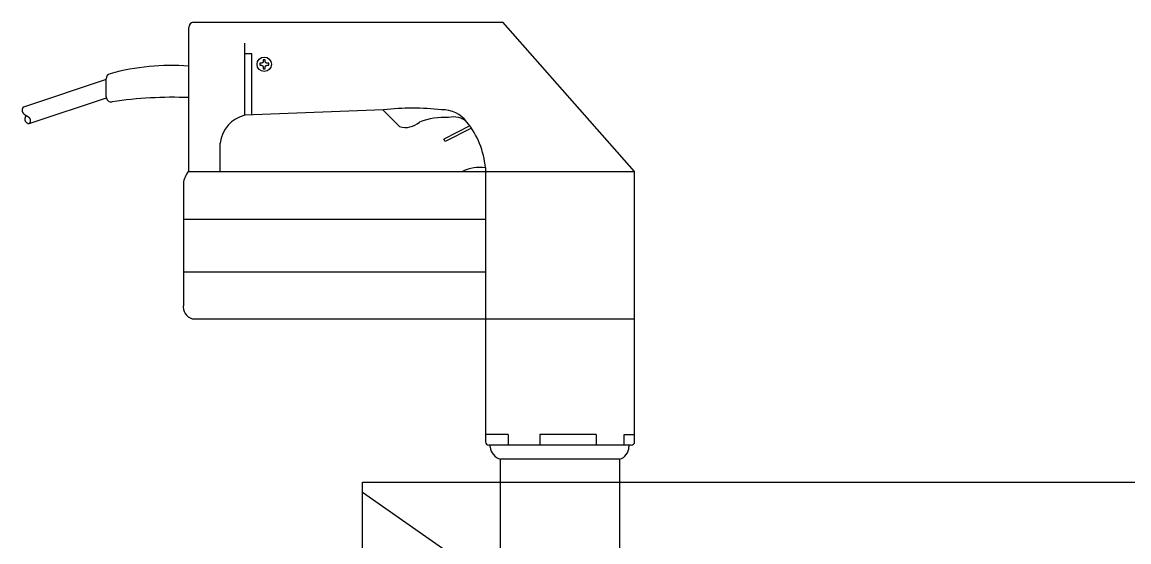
# Model space of a CAD drawing. Header units: millimetres. Extents: x -2880 to 3894, y -2977 to 4857.
# Drawn here: x -194 to 436, y 2185 to 2481 of the extents above; entities that cross this region are included whole.
import ezdxf

# ---------------------------------------------------------------- set-up
doc = ezdxf.new("R2010")
doc.units = ezdxf.units.MM
doc.header["$MEASUREMENT"] = 0
doc.layers.add('_1-0_', color=7, linetype='Continuous')
doc.layers.add('gauge', color=1, linetype='Continuous')

msp = doc.modelspace()

# ---------------------------------------------------------------- linework, layer by layer
at = {"layer": '_1-0_', "color": 3, "linetype": 'Continuous'}
for p, q in [((-99.033, 2396.181), (-99.033, 2478.196)), ((-96.327, 2481.181), (79.967, 2481.181)), ((154.967, 2396.181), (79.967, 2481.181)), ((-67.033, 2428.181), (-67.033, 2469.116)), ((-63.033, 2463.181), (-67.033, 2463.181)), ((-63.033, 2428.421), (-63.033, 2463.181)), ((-56.663, 2458.524), (-56.669, 2458.501)), ((-56.657, 2458.547), (-56.663, 2458.524)), ((-56.652, 2458.571), (-56.657, 2458.547)), ((-56.648, 2458.595), (-56.652, 2458.571)), ((-56.644, 2458.618), (-56.648, 2458.595)), ((-56.641, 2458.642), (-56.644, 2458.618)), ((-56.638, 2458.666), (-56.641, 2458.642)), ((-56.636, 2458.69), (-56.638, 2458.666)), ((-56.634, 2458.714), (-56.636, 2458.69)), ((-56.633, 2458.738), (-56.634, 2458.714)), ((-55.433, 2459.744), (-56.633, 2459.744)), ((-56.633, 2459.744), (-56.633, 2458.763)), ((-56.633, 2458.763), (-56.633, 2458.738)), ((-55.433, 2458.763), (-55.433, 2459.744)), ((-55.433, 2458.738), (-55.433, 2458.763)), ((-55.432, 2458.714), (-55.433, 2458.738)), ((-55.431, 2458.69), (-55.432, 2458.714)), ((-55.428, 2458.666), (-55.431, 2458.69)), ((-55.426, 2458.642), (-55.428, 2458.666)), ((-55.423, 2458.618), (-55.426, 2458.642)), ((-55.419, 2458.595), (-55.423, 2458.618)), ((-55.414, 2458.571), (-55.419, 2458.595)), ((-55.409, 2458.547), (-55.414, 2458.571)), ((-55.404, 2458.524), (-55.409, 2458.547)), ((-55.398, 2458.501), (-55.404, 2458.524)), ((-57.614, 2457.781), (-58.596, 2457.781)), ((-58.596, 2457.781), (-58.596, 2456.581)), ((-58.596, 2456.581), (-57.614, 2456.581)), ((-57.591, 2457.782), (-57.614, 2457.781)), ((-57.614, 2456.581), (-57.591, 2456.581)), ((-57.567, 2457.782), (-57.591, 2457.782)), ((-57.591, 2456.581), (-57.567, 2456.58)), ((-57.543, 2457.784), (-57.567, 2457.782)), ((-57.567, 2456.58), (-57.543, 2456.579)), ((-57.519, 2457.786), (-57.543, 2457.784)), ((-57.543, 2456.579), (-57.519, 2456.577)), ((-57.495, 2457.789), (-57.519, 2457.786)), ((-57.519, 2456.577), (-57.495, 2456.574)), ((-57.471, 2457.792), (-57.495, 2457.789)), ((-57.495, 2456.574), (-57.471, 2456.571)), ((-57.447, 2457.796), (-57.471, 2457.792)), ((-57.471, 2456.571), (-57.447, 2456.567)), ((-57.423, 2457.8), (-57.447, 2457.796)), ((-57.447, 2456.567), (-57.423, 2456.562)), ((-57.4, 2457.805), (-57.423, 2457.8)), ((-57.423, 2456.562), (-57.4, 2456.557)), ((-57.376, 2457.811), (-57.4, 2457.805)), ((-57.4, 2456.557), (-57.376, 2456.552)), ((-57.353, 2457.817), (-57.376, 2457.811)), ((-57.376, 2456.552), (-57.353, 2456.546)), ((-57.33, 2457.823), (-57.353, 2457.817)), ((-57.353, 2456.546), (-57.33, 2456.539)), ((-57.307, 2457.831), (-57.33, 2457.823)), ((-57.33, 2456.539), (-57.307, 2456.532)), ((-57.284, 2457.839), (-57.307, 2457.831)), ((-57.307, 2456.532), (-57.284, 2456.524)), ((-57.261, 2457.847), (-57.284, 2457.839)), ((-57.284, 2456.524), (-57.261, 2456.516)), ((-57.239, 2457.856), (-57.261, 2457.847)), ((-57.261, 2456.516), (-57.239, 2456.507)), ((-57.217, 2457.865), (-57.239, 2457.856)), ((-57.239, 2456.507), (-57.217, 2456.497)), ((-57.195, 2457.875), (-57.217, 2457.865)), ((-57.217, 2456.497), (-57.195, 2456.487)), ((-57.173, 2457.886), (-57.195, 2457.875)), ((-57.195, 2456.487), (-57.173, 2456.477)), ((-57.152, 2457.897), (-57.173, 2457.886)), ((-57.173, 2456.477), (-57.152, 2456.465)), ((-57.131, 2457.909), (-57.152, 2457.897)), ((-57.152, 2456.465), (-57.131, 2456.454)), ((-57.11, 2457.921), (-57.131, 2457.909)), ((-57.131, 2456.454), (-57.11, 2456.442)), ((-57.09, 2457.933), (-57.11, 2457.921)), ((-57.11, 2456.442), (-57.09, 2456.429)), ((-57.069, 2457.947), (-57.09, 2457.933)), ((-57.09, 2456.429), (-57.069, 2456.416)), ((-57.05, 2457.96), (-57.069, 2457.947)), ((-57.069, 2456.416), (-57.05, 2456.402)), ((-57.03, 2457.974), (-57.05, 2457.96)), ((-57.05, 2456.402), (-57.03, 2456.388)), ((-57.011, 2457.989), (-57.03, 2457.974)), ((-57.03, 2456.388), (-57.011, 2456.374)), ((-56.992, 2458.004), (-57.011, 2457.989)), ((-57.011, 2456.374), (-56.992, 2456.359)), ((-56.974, 2458.019), (-56.992, 2458.004)), ((-56.992, 2456.359), (-56.974, 2456.343)), ((-56.956, 2458.035), (-56.974, 2458.019)), ((-56.974, 2456.343), (-56.956, 2456.327)), ((-56.938, 2458.052), (-56.956, 2458.035)), ((-56.956, 2456.327), (-56.938, 2456.311)), ((-56.921, 2458.069), (-56.938, 2458.052)), ((-56.938, 2456.311), (-56.921, 2456.294)), ((-56.904, 2458.086), (-56.921, 2458.069)), ((-56.921, 2456.294), (-56.904, 2456.277)), ((-56.887, 2458.103), (-56.904, 2458.086)), ((-56.904, 2456.277), (-56.887, 2456.259)), ((-56.872, 2458.121), (-56.887, 2458.103)), ((-56.887, 2456.259), (-56.872, 2456.241)), ((-56.856, 2458.14), (-56.872, 2458.121)), ((-56.872, 2456.241), (-56.856, 2456.223)), ((-56.841, 2458.159), (-56.856, 2458.14)), ((-56.856, 2456.223), (-56.841, 2456.204)), ((-56.826, 2458.178), (-56.841, 2458.159)), ((-56.841, 2456.204), (-56.826, 2456.185)), ((-56.812, 2458.197), (-56.826, 2458.178)), ((-56.826, 2456.185), (-56.812, 2456.165)), ((-56.799, 2458.217), (-56.812, 2458.197)), ((-56.812, 2456.165), (-56.799, 2456.145)), ((-56.785, 2458.237), (-56.799, 2458.217)), ((-56.799, 2456.145), (-56.785, 2456.125)), ((-56.773, 2458.258), (-56.785, 2458.237)), ((-56.785, 2456.125), (-56.773, 2456.105)), ((-56.761, 2458.279), (-56.773, 2458.258)), ((-56.773, 2456.105), (-56.761, 2456.084)), ((-56.749, 2458.3), (-56.761, 2458.279)), ((-56.761, 2456.084), (-56.749, 2456.063)), ((-56.738, 2458.321), (-56.749, 2458.3)), ((-56.749, 2456.063), (-56.738, 2456.041)), ((-56.727, 2458.343), (-56.738, 2458.321)), ((-56.738, 2456.041), (-56.727, 2456.02)), ((-56.717, 2458.365), (-56.727, 2458.343)), ((-56.727, 2456.02), (-56.717, 2455.998)), ((-56.708, 2458.387), (-56.717, 2458.365)), ((-56.717, 2455.998), (-56.708, 2455.976)), ((-56.699, 2458.409), (-56.708, 2458.387)), ((-56.708, 2455.976), (-56.699, 2455.953)), ((-56.691, 2458.432), (-56.699, 2458.409)), ((-56.699, 2455.953), (-56.691, 2455.931)), ((-56.683, 2458.455), (-56.691, 2458.432)), ((-56.691, 2455.931), (-56.683, 2455.908)), ((-56.675, 2458.478), (-56.683, 2458.455)), ((-56.683, 2455.908), (-56.675, 2455.885)), ((-56.669, 2458.501), (-56.675, 2458.478)), ((-56.675, 2455.885), (-56.669, 2455.862)), ((-56.669, 2455.862), (-56.663, 2455.838)), ((-56.663, 2455.838), (-56.657, 2455.815)), ((-56.657, 2455.815), (-56.652, 2455.791)), ((-56.652, 2455.791), (-56.648, 2455.768)), ((-56.648, 2455.768), (-56.644, 2455.744)), ((-56.644, 2455.744), (-56.641, 2455.72)), ((-56.641, 2455.72), (-56.638, 2455.696)), ((-56.638, 2455.696), (-56.636, 2455.672)), ((-56.636, 2455.672), (-56.634, 2455.648)), ((-56.634, 2455.648), (-56.633, 2455.624)), ((-56.633, 2455.624), (-56.633, 2455.6)), ((-56.633, 2455.6), (-56.633, 2454.619)), ((-56.633, 2454.619), (-55.433, 2454.619)), ((-55.433, 2455.624), (-55.432, 2455.648)), ((-55.433, 2455.6), (-55.433, 2455.624)), ((-55.433, 2454.619), (-55.433, 2455.6)), ((-55.432, 2455.648), (-55.431, 2455.672)), ((-55.431, 2455.672), (-55.428, 2455.696)), ((-55.428, 2455.696), (-55.426, 2455.72)), ((-55.426, 2455.72), (-55.423, 2455.744)), ((-55.423, 2455.744), (-55.419, 2455.768)), ((-55.419, 2455.768), (-55.414, 2455.791)), ((-55.414, 2455.791), (-55.409, 2455.815)), ((-55.409, 2455.815), (-55.404, 2455.838)), ((-55.404, 2455.838), (-55.398, 2455.862)), ((-55.391, 2458.478), (-55.398, 2458.501)), ((-55.398, 2455.862), (-55.391, 2455.885)), ((-55.384, 2458.455), (-55.391, 2458.478)), ((-55.391, 2455.885), (-55.384, 2455.908)), ((-55.376, 2458.432), (-55.384, 2458.455)), ((-55.384, 2455.908), (-55.376, 2455.931)), ((-55.367, 2458.409), (-55.376, 2458.432)), ((-55.376, 2455.931), (-55.367, 2455.953)), ((-55.358, 2458.387), (-55.367, 2458.409)), ((-55.367, 2455.953), (-55.358, 2455.976)), ((-55.349, 2458.365), (-55.358, 2458.387)), ((-55.358, 2455.976), (-55.349, 2455.998)), ((-55.339, 2458.343), (-55.349, 2458.365)), ((-55.349, 2455.998), (-55.339, 2456.02)), ((-55.328, 2458.321), (-55.339, 2458.343)), ((-55.339, 2456.02), (-55.328, 2456.041)), ((-55.317, 2458.3), (-55.328, 2458.321)), ((-55.328, 2456.041), (-55.317, 2456.063)), ((-55.306, 2458.279), (-55.317, 2458.3)), ((-55.317, 2456.063), (-55.306, 2456.084)), ((-55.294, 2458.258), (-55.306, 2458.279)), ((-55.306, 2456.084), (-55.294, 2456.105)), ((-55.281, 2458.237), (-55.294, 2458.258)), ((-55.294, 2456.105), (-55.281, 2456.125)), ((-55.268, 2458.217), (-55.281, 2458.237)), ((-55.281, 2456.125), (-55.268, 2456.145)), ((-55.254, 2458.197), (-55.268, 2458.217)), ((-55.268, 2456.145), (-55.254, 2456.165)), ((-55.24, 2458.178), (-55.254, 2458.197)), ((-55.254, 2456.165), (-55.24, 2456.185)), ((-55.225, 2458.159), (-55.24, 2458.178)), ((-55.24, 2456.185), (-55.225, 2456.204)), ((-55.21, 2458.14), (-55.225, 2458.159)), ((-55.225, 2456.204), (-55.21, 2456.223)), ((-55.195, 2458.122), (-55.21, 2458.14)), ((-55.21, 2456.223), (-55.195, 2456.241)), ((-55.179, 2458.103), (-55.195, 2458.122)), ((-55.195, 2456.241), (-55.179, 2456.259)), ((-55.163, 2458.086), (-55.179, 2458.103)), ((-55.179, 2456.259), (-55.163, 2456.277)), ((-55.146, 2458.069), (-55.163, 2458.086)), ((-55.163, 2456.277), (-55.146, 2456.294)), ((-55.128, 2458.052), (-55.146, 2458.069)), ((-55.146, 2456.294), (-55.128, 2456.311)), ((-55.111, 2458.035), (-55.128, 2458.052)), ((-55.128, 2456.311), (-55.111, 2456.327)), ((-55.093, 2458.019), (-55.111, 2458.035)), ((-55.111, 2456.327), (-55.093, 2456.343)), ((-55.074, 2458.004), (-55.093, 2458.019)), ((-55.093, 2456.343), (-55.074, 2456.359)), ((-55.056, 2457.989), (-55.074, 2458.004)), ((-55.074, 2456.359), (-55.056, 2456.374)), ((-55.036, 2457.974), (-55.056, 2457.989)), ((-55.056, 2456.374), (-55.036, 2456.388)), ((-55.017, 2457.96), (-55.036, 2457.974)), ((-55.036, 2456.388), (-55.017, 2456.402)), ((-54.997, 2457.947), (-55.017, 2457.96)), ((-55.017, 2456.402), (-54.997, 2456.416)), ((-54.977, 2457.933), (-54.997, 2457.947)), ((-54.997, 2456.416), (-54.977, 2456.429)), ((-54.956, 2457.921), (-54.977, 2457.933)), ((-54.977, 2456.429), (-54.956, 2456.442)), ((-54.935, 2457.909), (-54.956, 2457.921)), ((-54.956, 2456.442), (-54.935, 2456.454)), ((-54.914, 2457.897), (-54.935, 2457.909)), ((-54.935, 2456.454), (-54.914, 2456.465)), ((-54.893, 2457.886), (-54.914, 2457.897)), ((-54.914, 2456.465), (-54.893, 2456.477)), ((-54.871, 2457.875), (-54.893, 2457.886)), ((-54.893, 2456.477), (-54.871, 2456.487)), ((-54.849, 2457.865), (-54.871, 2457.875)), ((-54.871, 2456.487), (-54.849, 2456.497)), ((-54.827, 2457.856), (-54.849, 2457.865)), ((-54.849, 2456.497), (-54.827, 2456.507)), ((-54.805, 2457.847), (-54.827, 2457.856)), ((-54.827, 2456.507), (-54.805, 2456.516)), ((-54.782, 2457.839), (-54.805, 2457.847)), ((-54.805, 2456.516), (-54.782, 2456.524)), ((-54.76, 2457.831), (-54.782, 2457.839)), ((-54.782, 2456.524), (-54.76, 2456.532)), ((-54.737, 2457.823), (-54.76, 2457.831)), ((-54.76, 2456.532), (-54.737, 2456.539)), ((-54.713, 2457.817), (-54.737, 2457.823)), ((-54.737, 2456.539), (-54.713, 2456.546)), ((-54.69, 2457.811), (-54.713, 2457.817)), ((-54.713, 2456.546), (-54.69, 2456.552)), ((-54.667, 2457.805), (-54.69, 2457.811)), ((-54.69, 2456.552), (-54.667, 2456.557)), ((-54.643, 2457.8), (-54.667, 2457.805)), ((-54.667, 2456.557), (-54.643, 2456.562)), ((-54.62, 2457.796), (-54.643, 2457.8)), ((-54.643, 2456.562), (-54.62, 2456.567)), ((-54.596, 2457.792), (-54.62, 2457.796)), ((-54.62, 2456.567), (-54.596, 2456.571)), ((-54.572, 2457.789), (-54.596, 2457.792)), ((-54.596, 2456.571), (-54.572, 2456.574)), ((-54.548, 2457.786), (-54.572, 2457.789)), ((-54.572, 2456.574), (-54.548, 2456.577)), ((-54.524, 2457.784), (-54.548, 2457.786)), ((-54.548, 2456.577), (-54.524, 2456.579)), ((-54.5, 2457.782), (-54.524, 2457.784)), ((-54.524, 2456.579), (-54.5, 2456.58)), ((-54.476, 2457.782), (-54.5, 2457.782)), ((-54.5, 2456.58), (-54.476, 2456.581)), ((-54.452, 2457.781), (-54.476, 2457.782)), ((-54.476, 2456.581), (-54.452, 2456.581)), ((-53.471, 2457.781), (-54.452, 2457.781)), ((-54.452, 2456.581), (-53.471, 2456.581)), ((-53.471, 2456.581), (-53.471, 2457.781)), ((-146.033, 2448.452), (-193.195, 2432.731)), ((-146.033, 2438.701), (-146.033, 2448.909)), ((-146.033, 2437.911), (-189.54, 2423.409)), ((-193.92, 2431.045), (-193.921, 2430.98)), ((-193.921, 2430.98), (-193.92, 2430.915)), ((-193.918, 2431.11), (-193.92, 2431.045)), ((-193.92, 2430.915), (-193.918, 2430.851)), ((-193.915, 2431.176), (-193.918, 2431.11)), ((-193.918, 2430.851), (-193.914, 2430.788)), ((-193.91, 2431.242), (-193.915, 2431.176)), ((-193.914, 2430.788), (-193.909, 2430.724)), ((-193.903, 2431.309), (-193.91, 2431.242)), ((-193.909, 2430.724), (-193.902, 2430.661)), ((-193.896, 2431.376), (-193.903, 2431.309)), ((-193.902, 2430.661), (-193.894, 2430.599)), ((-193.886, 2431.443), (-193.896, 2431.376)), ((-193.894, 2430.599), (-193.884, 2430.537)), ((-193.875, 2431.511), (-193.886, 2431.443)), ((-193.884, 2430.537), (-193.873, 2430.476)), ((-193.869, 2431.545), (-193.875, 2431.511)), ((-193.873, 2430.476), (-193.86, 2430.414)), ((-193.863, 2431.578), (-193.869, 2431.545)), ((-193.857, 2431.611), (-193.863, 2431.578)), ((-193.86, 2430.414), (-193.846, 2430.354)), ((-193.851, 2431.643), (-193.857, 2431.611)), ((-193.844, 2431.675), (-193.851, 2431.643)), ((-193.846, 2430.354), (-193.831, 2430.293)), ((-193.838, 2431.706), (-193.844, 2431.675)), ((-193.831, 2431.737), (-193.838, 2431.706)), ((-193.824, 2431.768), (-193.831, 2431.737)), ((-193.831, 2430.293), (-193.814, 2430.234)), ((-193.817, 2431.798), (-193.824, 2431.768)), ((-193.81, 2431.827), (-193.817, 2431.798)), ((-193.814, 2430.234), (-193.795, 2430.174)), ((-193.802, 2431.857), (-193.81, 2431.827)), ((-193.795, 2431.885), (-193.802, 2431.857)), ((-193.787, 2431.914), (-193.795, 2431.885)), ((-193.795, 2430.174), (-193.775, 2430.115)), ((-193.779, 2431.942), (-193.787, 2431.914)), ((-193.771, 2431.969), (-193.779, 2431.942)), ((-193.775, 2430.115), (-193.754, 2430.056)), ((-193.763, 2431.996), (-193.771, 2431.969)), ((-193.755, 2432.022), (-193.763, 2431.996)), ((-193.746, 2432.048), (-193.755, 2432.022)), ((-193.754, 2430.056), (-193.731, 2429.998)), ((-193.738, 2432.074), (-193.746, 2432.048)), ((-193.729, 2432.099), (-193.738, 2432.074)), ((-193.731, 2429.998), (-193.707, 2429.941)), ((-193.72, 2432.124), (-193.729, 2432.099)), ((-193.711, 2432.148), (-193.72, 2432.124)), ((-193.702, 2432.172), (-193.711, 2432.148)), ((-193.707, 2429.941), (-193.681, 2429.883)), ((-193.692, 2432.195), (-193.702, 2432.172)), ((-193.683, 2432.218), (-193.692, 2432.195)), ((-193.673, 2432.24), (-193.683, 2432.218)), ((-193.681, 2429.883), (-193.653, 2429.826)), ((-193.663, 2432.262), (-193.673, 2432.24)), ((-193.653, 2432.284), (-193.663, 2432.262)), ((-193.643, 2432.305), (-193.653, 2432.284)), ((-193.653, 2429.826), (-193.625, 2429.77)), ((-193.633, 2432.326), (-193.643, 2432.305)), ((-193.623, 2432.346), (-193.633, 2432.326)), ((-193.625, 2429.77), (-193.595, 2429.714)), ((-193.612, 2432.366), (-193.623, 2432.346)), ((-193.601, 2432.385), (-193.612, 2432.366)), ((-193.591, 2432.404), (-193.601, 2432.385)), ((-193.595, 2429.714), (-193.563, 2429.658)), ((-193.58, 2432.422), (-193.591, 2432.404)), ((-193.568, 2432.44), (-193.58, 2432.422)), ((-193.557, 2432.458), (-193.568, 2432.44)), ((-193.563, 2429.658), (-193.53, 2429.603)), ((-193.546, 2432.475), (-193.557, 2432.458)), ((-193.534, 2432.491), (-193.546, 2432.475)), ((-193.522, 2432.507), (-193.534, 2432.491)), ((-193.53, 2429.603), (-193.495, 2429.548)), ((-193.51, 2432.523), (-193.522, 2432.507)), ((-193.498, 2432.538), (-193.51, 2432.523)), ((-193.486, 2432.553), (-193.498, 2432.538)), ((-193.495, 2429.548), (-193.459, 2429.494)), ((-193.474, 2432.567), (-193.486, 2432.553)), ((-193.461, 2432.581), (-193.474, 2432.567)), ((-193.449, 2432.595), (-193.461, 2432.581)), ((-193.459, 2429.494), (-193.421, 2429.44)), ((-193.436, 2432.608), (-193.449, 2432.595)), ((-193.423, 2432.62), (-193.436, 2432.608)), ((-193.41, 2432.632), (-193.423, 2432.62)), ((-193.421, 2429.44), (-193.383, 2429.386)), ((-193.397, 2432.644), (-193.41, 2432.632)), ((-193.383, 2432.655), (-193.397, 2432.644)), ((-193.37, 2432.666), (-193.383, 2432.655)), ((-193.383, 2429.386), (-193.342, 2429.333)), ((-193.356, 2432.676), (-193.37, 2432.666)), ((-193.342, 2432.686), (-193.356, 2432.676)), ((-193.328, 2432.696), (-193.342, 2432.686)), ((-193.342, 2429.333), (-193.3, 2429.28)), ((-193.314, 2432.705), (-193.328, 2432.696)), ((-193.3, 2432.713), (-193.314, 2432.705)), ((-193.285, 2432.721), (-193.3, 2432.713)), ((-193.3, 2429.28), (-193.257, 2429.228)), ((-193.271, 2432.729), (-193.285, 2432.721)), ((-193.256, 2432.736), (-193.271, 2432.729)), ((-193.257, 2429.228), (-193.212, 2429.176)), ((-193.241, 2432.743), (-193.256, 2432.736)), ((-193.226, 2432.749), (-193.241, 2432.743)), ((-193.211, 2432.755), (-193.226, 2432.749)), ((-193.212, 2429.176), (-193.166, 2429.125)), ((-193.195, 2432.76), (-193.211, 2432.755)), ((-193.166, 2429.125), (-193.118, 2429.074)), ((-193.118, 2429.074), (-193.069, 2429.023)), ((-193.069, 2429.023), (-193.018, 2428.973)), ((-193.018, 2428.973), (-192.966, 2428.923)), ((-192.966, 2428.923), (-192.912, 2428.874)), ((-192.912, 2428.874), (-192.857, 2428.825)), ((-192.857, 2428.825), (-192.8, 2428.776)), ((-192.8, 2428.776), (-192.742, 2428.728)), ((-192.742, 2428.728), (-192.683, 2428.681)), ((-192.683, 2428.681), (-192.622, 2428.634)), ((-192.622, 2428.634), (-192.559, 2428.587)), ((-192.559, 2428.587), (-192.495, 2428.54)), ((-192.495, 2428.54), (-192.43, 2428.494)), ((-192.43, 2428.494), (-192.363, 2428.449)), ((-192.363, 2428.449), (-192.295, 2428.404)), ((-192.295, 2428.404), (-192.225, 2428.359)), ((-192.225, 2428.359), (-192.154, 2428.315)), ((-192.154, 2428.315), (-192.081, 2428.271)), ((-192.081, 2428.271), (-192.007, 2428.228)), ((-192.05, 2426.919), (-192.028, 2426.994)), ((-192.028, 2426.994), (-192.005, 2427.069)), ((-192.007, 2428.228), (-191.931, 2428.184)), ((-192.005, 2427.069), (-191.98, 2427.145)), ((-191.98, 2427.145), (-191.954, 2427.222)), ((-191.954, 2427.222), (-191.927, 2427.299)), ((-191.931, 2428.184), (-191.854, 2428.142)), ((-191.927, 2427.299), (-191.898, 2427.376)), ((-191.898, 2427.376), (-191.867, 2427.454)), ((-191.867, 2427.454), (-191.835, 2427.533)), ((-191.854, 2428.142), (-191.776, 2428.1)), ((-191.835, 2427.533), (-191.802, 2427.612)), ((-191.802, 2427.612), (-191.767, 2427.692)), ((-191.776, 2428.1), (-191.696, 2428.058)), ((-191.767, 2427.692), (-191.731, 2427.772)), ((-191.731, 2427.772), (-191.694, 2427.853)), ((-191.696, 2428.058), (-191.614, 2428.017)), ((-191.694, 2427.853), (-191.655, 2427.935)), ((-191.655, 2427.935), (-191.614, 2428.017)), ((-191.614, 2428.017), (-191.533, 2427.975)), ((-191.533, 2427.975), (-191.453, 2427.934)), ((-191.453, 2427.934), (-191.374, 2427.891)), ((-191.374, 2427.891), (-191.297, 2427.849)), ((-191.297, 2427.849), (-191.222, 2427.806)), ((-191.222, 2427.806), (-191.147, 2427.762)), ((-191.147, 2427.762), (-191.075, 2427.719)), ((-191.075, 2427.719), (-191.004, 2427.674)), ((-191.004, 2427.674), (-190.934, 2427.63)), ((-190.934, 2427.63), (-190.865, 2427.585)), ((-190.865, 2427.585), (-190.799, 2427.539)), ((-190.799, 2427.539), (-190.733, 2427.493)), ((-190.733, 2427.493), (-190.669, 2427.447)), ((-190.669, 2427.447), (-190.607, 2427.4)), ((-190.607, 2427.4), (-190.546, 2427.353)), ((-190.546, 2427.353), (-190.486, 2427.305)), ((-190.486, 2427.305), (-190.428, 2427.257)), ((-190.428, 2427.257), (-190.372, 2427.209)), ((-190.372, 2427.209), (-190.317, 2427.16)), ((-190.317, 2427.16), (-190.263, 2427.111)), ((-190.263, 2427.111), (-190.211, 2427.061)), ((-190.211, 2427.061), (-190.16, 2427.011)), ((-190.16, 2427.011), (-190.111, 2426.96)), ((11.967, 2431.181), (-67.033, 2428.181)), ((20.967, 2421.704), (11.728, 2430.943)), ((-192.207, 2425.928), (-192.205, 2425.995)), ((-192.207, 2425.861), (-192.207, 2425.928)), ((-192.207, 2425.795), (-192.207, 2425.861)), ((-192.204, 2425.729), (-192.207, 2425.795)), ((-192.205, 2425.995), (-192.202, 2426.063)), ((-192.2, 2425.664), (-192.204, 2425.729)), ((-192.202, 2426.063), (-192.197, 2426.131)), ((-192.195, 2425.599), (-192.2, 2425.664)), ((-192.197, 2426.131), (-192.191, 2426.2)), ((-192.189, 2425.535), (-192.195, 2425.599)), ((-192.191, 2426.2), (-192.183, 2426.269)), ((-192.181, 2425.472), (-192.189, 2425.535)), ((-192.183, 2426.269), (-192.174, 2426.339)), ((-192.171, 2425.409), (-192.181, 2425.472)), ((-192.174, 2426.339), (-192.164, 2426.41)), ((-192.16, 2425.347), (-192.171, 2425.409)), ((-192.164, 2426.41), (-192.152, 2426.481)), ((-192.148, 2425.285), (-192.16, 2425.347)), ((-192.152, 2426.481), (-192.138, 2426.553)), ((-192.134, 2425.223), (-192.148, 2425.285)), ((-192.138, 2426.553), (-192.124, 2426.625)), ((-192.119, 2425.163), (-192.134, 2425.223)), ((-192.124, 2426.625), (-192.107, 2426.697)), ((-192.102, 2425.102), (-192.119, 2425.163)), ((-192.107, 2426.697), (-192.09, 2426.771)), ((-192.084, 2425.043), (-192.102, 2425.102)), ((-192.09, 2426.771), (-192.071, 2426.845)), ((-192.065, 2424.984), (-192.084, 2425.043)), ((-192.071, 2426.845), (-192.05, 2426.919)), ((-192.044, 2424.925), (-192.065, 2424.984)), ((-192.022, 2424.867), (-192.044, 2424.925)), ((-191.998, 2424.81), (-192.022, 2424.867)), ((-191.973, 2424.753), (-191.998, 2424.81)), ((-191.946, 2424.696), (-191.973, 2424.753)), ((-191.918, 2424.64), (-191.946, 2424.696)), ((-191.889, 2424.585), (-191.918, 2424.64)), ((-191.858, 2424.53), (-191.889, 2424.585)), ((-191.826, 2424.476), (-191.858, 2424.53)), ((-191.792, 2424.422), (-191.826, 2424.476)), ((-191.757, 2424.369), (-191.792, 2424.422)), ((-191.721, 2424.317), (-191.757, 2424.369)), ((-191.683, 2424.265), (-191.721, 2424.317)), ((-191.643, 2424.213), (-191.683, 2424.265)), ((-191.602, 2424.162), (-191.643, 2424.213)), ((-191.56, 2424.112), (-191.602, 2424.162)), ((-191.517, 2424.062), (-191.56, 2424.112)), ((-191.471, 2424.012), (-191.517, 2424.062)), ((-191.425, 2423.964), (-191.471, 2424.012)), ((-191.377, 2423.915), (-191.425, 2423.964)), ((-191.328, 2423.868), (-191.377, 2423.915)), ((-191.278, 2423.821), (-191.328, 2423.868)), ((-191.229, 2423.776), (-191.278, 2423.821)), ((-191.18, 2423.734), (-191.229, 2423.776)), ((-191.132, 2423.692), (-191.18, 2423.734)), ((-191.085, 2423.653), (-191.132, 2423.692)), ((-191.038, 2423.616), (-191.085, 2423.653)), ((-190.992, 2423.58), (-191.038, 2423.616)), ((-190.946, 2423.546), (-190.992, 2423.58)), ((-190.901, 2423.514), (-190.946, 2423.546)), ((-190.857, 2423.484), (-190.901, 2423.514)), ((-190.813, 2423.455), (-190.857, 2423.484)), ((-190.77, 2423.428), (-190.813, 2423.455)), ((-190.728, 2423.403), (-190.77, 2423.428)), ((-190.686, 2423.38), (-190.728, 2423.403)), ((-190.644, 2423.359), (-190.686, 2423.38)), ((-190.603, 2423.34), (-190.644, 2423.359)), ((-190.563, 2423.322), (-190.603, 2423.34)), ((-190.524, 2423.306), (-190.563, 2423.322)), ((-190.485, 2423.292), (-190.524, 2423.306)), ((-190.446, 2423.28), (-190.485, 2423.292)), ((-190.409, 2423.269), (-190.446, 2423.28)), ((-190.372, 2423.261), (-190.409, 2423.269)), ((-190.335, 2423.254), (-190.372, 2423.261)), ((-190.299, 2423.249), (-190.335, 2423.254)), ((-190.264, 2423.245), (-190.299, 2423.249)), ((-190.229, 2423.244), (-190.264, 2423.245)), ((-190.195, 2423.244), (-190.229, 2423.244)), ((-190.161, 2423.247), (-190.195, 2423.244)), ((-190.128, 2423.251), (-190.161, 2423.247)), ((-190.096, 2423.256), (-190.128, 2423.251)), ((-190.111, 2426.96), (-190.063, 2426.909)), ((-190.064, 2423.264), (-190.096, 2423.256)), ((-190.033, 2423.273), (-190.064, 2423.264)), ((-190.063, 2426.909), (-190.017, 2426.858)), ((-190.003, 2423.284), (-190.033, 2423.273)), ((-190.017, 2426.858), (-189.972, 2426.806)), ((-189.973, 2423.297), (-190.003, 2423.284)), ((-189.943, 2423.312), (-189.973, 2423.297)), ((-189.972, 2426.806), (-189.929, 2426.754)), ((-189.915, 2423.329), (-189.943, 2423.312)), ((-189.929, 2426.754), (-189.887, 2426.701)), ((-189.887, 2423.347), (-189.915, 2423.329)), ((-189.887, 2426.701), (-189.846, 2426.648)), ((-189.859, 2423.367), (-189.887, 2423.347)), ((-189.832, 2423.389), (-189.859, 2423.367)), ((-189.846, 2426.648), (-189.807, 2426.594)), ((-189.806, 2423.413), (-189.832, 2423.389)), ((-189.807, 2426.594), (-189.77, 2426.54)), ((-189.78, 2423.439), (-189.806, 2423.413)), ((-189.755, 2423.466), (-189.78, 2423.439)), ((-189.77, 2426.54), (-189.734, 2426.486)), ((-189.73, 2423.495), (-189.755, 2423.466)), ((-189.734, 2426.486), (-189.699, 2426.431)), ((-189.706, 2423.526), (-189.73, 2423.495)), ((-189.683, 2423.559), (-189.706, 2423.526)), ((-189.699, 2426.431), (-189.666, 2426.376)), ((-189.66, 2423.594), (-189.683, 2423.559)), ((-189.666, 2426.376), (-189.634, 2426.321)), ((-189.638, 2423.63), (-189.66, 2423.594)), ((-189.617, 2423.669), (-189.638, 2423.63)), ((-189.634, 2426.321), (-189.604, 2426.265)), ((-189.596, 2423.709), (-189.617, 2423.669)), ((-189.604, 2426.265), (-189.576, 2426.208)), ((-189.576, 2423.75), (-189.596, 2423.709)), ((-189.576, 2426.208), (-189.548, 2426.151)), ((-189.556, 2423.794), (-189.576, 2423.75)), ((-189.537, 2423.84), (-189.556, 2423.794)), ((-189.548, 2426.151), (-189.523, 2426.094)), ((-189.518, 2423.887), (-189.537, 2423.84)), ((-189.523, 2426.094), (-189.498, 2426.036)), ((-189.5, 2423.936), (-189.518, 2423.887)), ((-189.483, 2423.987), (-189.5, 2423.936)), ((-189.498, 2426.036), (-189.475, 2425.978)), ((-189.466, 2424.039), (-189.483, 2423.987)), ((-189.475, 2425.978), (-189.454, 2425.92)), ((-189.45, 2424.094), (-189.466, 2424.039)), ((-189.454, 2425.92), (-189.434, 2425.861)), ((-189.435, 2424.15), (-189.45, 2424.094)), ((-189.42, 2424.208), (-189.435, 2424.15)), ((-189.434, 2425.861), (-189.416, 2425.801)), ((-189.406, 2424.268), (-189.42, 2424.208)), ((-189.416, 2425.801), (-189.399, 2425.741)), ((-189.392, 2424.33), (-189.406, 2424.268)), ((-189.399, 2425.741), (-189.383, 2425.681)), ((-189.379, 2424.393), (-189.392, 2424.33)), ((-189.383, 2425.681), (-189.369, 2425.621)), ((-189.366, 2424.458), (-189.379, 2424.393)), ((-189.369, 2425.621), (-189.356, 2425.56)), ((-189.354, 2424.526), (-189.366, 2424.458)), ((-189.356, 2425.56), (-189.345, 2425.498)), ((-189.343, 2424.593), (-189.354, 2424.526)), ((-189.345, 2425.498), (-189.336, 2425.436)), ((-189.334, 2424.661), (-189.343, 2424.593)), ((-189.336, 2425.436), (-189.328, 2425.374)), ((-189.326, 2424.728), (-189.334, 2424.661)), ((-189.328, 2425.374), (-189.321, 2425.311)), ((-189.32, 2424.794), (-189.326, 2424.728)), ((-189.321, 2425.311), (-189.316, 2425.248)), ((-189.315, 2424.86), (-189.32, 2424.794)), ((-189.316, 2425.248), (-189.312, 2425.184)), ((-189.311, 2424.926), (-189.315, 2424.86)), ((-189.312, 2425.184), (-189.309, 2425.12)), ((-189.309, 2424.991), (-189.311, 2424.926)), ((-189.309, 2425.12), (-189.308, 2425.056)), ((-189.308, 2425.056), (-189.309, 2424.991)), ((60.996, 2422.181), (46.336, 2414.423)), ((61.967, 2420.794), (46.967, 2413.181)), ((46.967, 2413.181), (46.336, 2414.423)), ((-81.033, 2396.393), (-81.033, 2412.181)), ((-99.033, 2396.181), (154.967, 2396.181)), ((69.967, 2398.181), (69.967, 2242.181)), ((154.967, 2312.181), (154.967, 2396.181)), ((-102.033, 2389.181), (-102.033, 2320.181)), ((69.967, 2368.807), (-102.033, 2368.807)), ((69.967, 2338.807), (-102.033, 2338.807)), ((154.967, 2242.181), (154.967, 2330.353)), ((-97.033, 2312.181), (154.967, 2312.181)), ((82.967, 2246.181), (69.967, 2246.181)), ((82.967, 2246.181), (82.967, 2240.181)), ((132.967, 2246.181), (100.967, 2246.181)), ((100.967, 2246.181), (100.967, 2240.181)), ((132.967, 2246.181), (132.967, 2240.181)), ((148.967, 2240.181), (148.967, 2246.181)), ((148.967, 2246.181), (154.967, 2246.181)), ((152.967, 2240.181), (71.967, 2240.181)), ((72.717, 2239.181), (72.717, 2240.181)), ((151.717, 2240.181), (151.717, 2239.181)), ((78.467, 2104.181), (78.467, 2232.181)), ((146.467, 2232.181), (78.467, 2232.181)), ((146.467, 2104.181), (146.467, 2232.181))]:
    msp.add_line(p, q, dxfattribs=at)
msp.add_circle((-56.033, 2457.181), 4.1, dxfattribs=at)
for centre, radius, start, end in [((-96.033, 2478.196), 3, 95.617508, 180.000198), ((-108.533, 2322.081), 134.436, 85.9478, 105.217575), ((-143.033, 2448.909), 3, 105.217514, 180), ((-143.033, 2438.701), 3, 180, 278.682983), ((-108.033, 2209.515), 228.844, 87.746094, 98.682785), ((-62.678, 2410.245), 18.457, 103.648666, 173.979492), ((28.467, 2297.898), 134.3, 82.942882, 97.05715), ((45.631, 2414.05), 17.144, 36.223969, 92.220215), ((51.967, 2416.39), 10.81, 46.111496, 106.111588), ((24.467, 2432.828), 11.661, 252.534271, 312.534225), ((46.633, 2386.434), 40.409, 86.689368, 110.698826), ((22.207, 2394.006), 47.942, 4.996262, 39.00708), ((-90.741, 2388.485), 11.313, 137.132582, 176.47023), ((66.967, 2374.431), 23.939, 82.800781, 114.691559), ((-95.138, 2318.928), 7.008, 169.702423, 254.308411), ((71.967, 2242.181), 2, 180, 270), ((80.761, 2239.928), 8.079, 185.300142, 253.501263), ((144.096, 2239.428), 7.625, 288.115155, 358.145018), ((152.967, 2242.181), 2, 270, 0)]:
    msp.add_arc(centre, radius, start, end, dxfattribs=at)
at = {"layer": 'gauge'}
msp.add_line((0, 2213.484), (840, 1625.182), dxfattribs=at)
msp.add_lwpolyline([(0, 2219.182), (840, 2219.182), (840, 1625.182), (0, 1625.182)], close=True, dxfattribs=at)

doc.saveas('drawing.dxf')
